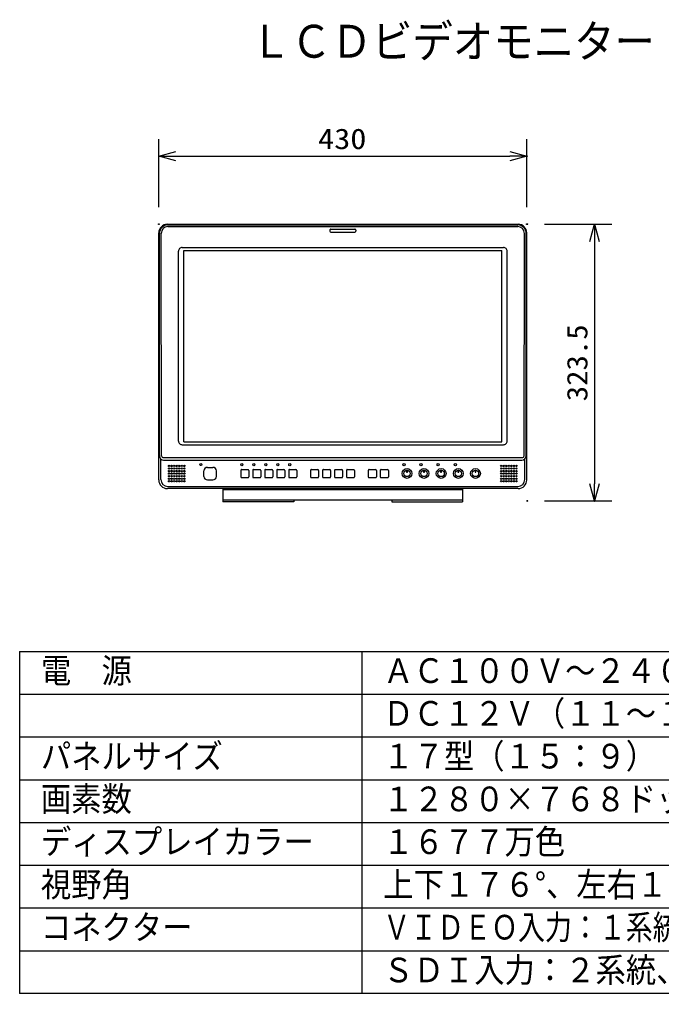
# Model space of a CAD drawing. Units: millimetres, scale not verified. Extents: x -63 to 63, y -56 to 57.
# Drawn here: x -62.5 to 12.5, y -56.5 to 57.4 of the extents above; entities that cross this region are included whole.
import ezdxf
from ezdxf.enums import TextEntityAlignment as Align

# ---------------------------------------------------------------- set-up
doc = ezdxf.new("R2010")
doc.units = ezdxf.units.MM
doc.header["$LTSCALE"] = 0.190277
doc.header["$PDMODE"] = 32
doc.header["$PDSIZE"] = 0.0951
for name, color, linetype in [('0-0_MOJI1', 2, 'Continuous'), ('0-2_GAIKEI', 1, 'Continuous'), ('0-3_WAKU', 1, 'Continuous'), ('0-4_SUNPO', 3, 'Continuous'), ('0-5_Defpoints', 7, 'Continuous')]:
    doc.layers.add(name, color=color, linetype=linetype)
doc.styles.add('ＭＳ ゴシック', font='')
doc.styles.get('ＭＳ ゴシック').set_extended_font_data('MS Gothic')

# ---------------------------------------------------------------- blocks, each defined once
blk = doc.blocks.new('_OPEN30')
at = {"layer": '0-5_Defpoints'}
blk.add_line((0, 0), (-1, 0), dxfattribs=at)
blk.add_lwpolyline([(-1, 0.26795), (0, 0), (-1, -0.26795)], dxfattribs=at)

msp = doc.modelspace()

# ---------------------------------------------------------------- linework, layer by layer
at = {"layer": '0-2_GAIKEI', "color": 7}
for p, q in [((-45.2261, 33.4507), (-4.2256, 33.4507)), ((-46.2258, 3.5499), (-46.2258, 32.4504)), ((-3.2259, 3.5499), (-3.2259, 32.4504)), ((-4.2256, 2.5507), (-45.2261, 2.5507)), ((-38.7255, 2.5507), (-38.7255, 0.9871)), ((-10.7262, 2.5507), (-10.7262, 0.9871)), ((-10.7262, 1.1903), (-38.7255, 1.1903)), ((-19.0118, 1.1903), (-19.0118, 0.9871)), ((-19.0118, 0.9871), (-10.7262, 0.9871))]:
    msp.add_line(p, q, dxfattribs=at)
at = {"layer": '0-2_GAIKEI'}
for p, q in [((-45.1566, 33.3808), (-4.2951, 33.3808)), ((-45.1566, 33.1763), (-4.2951, 33.1763)), ((-46.1573, 6.3635), (-46.1573, 32.3819)), ((-45.9071, 6.3635), (-45.9559, 32.3807)), ((-26.2404, 32.7656), (-26.2404, 32.635)), ((-26.1402, 32.8648), (-23.31, 32.8648)), ((-26.1402, 32.5353), (-23.31, 32.5353)), ((-23.2109, 32.7656), (-23.2109, 32.635)), ((-3.5446, 6.3635), (-3.4958, 32.3807)), ((-3.2944, 6.3635), (-3.2944, 32.3819)), ((-43.9238, 8.1076), (-43.9238, 30.2941)), ((-43.4864, 30.723), (-5.9653, 30.723)), ((-43.306, 8.0109), (-43.306, 30.3909)), ((-43.306, 30.3909), (-6.1457, 30.3909)), ((-6.1457, 8.0109), (-6.1457, 30.3909)), ((-5.528, 8.1076), (-5.528, 30.2941)), ((-43.306, 8.0109), (-6.1457, 8.0109)), ((-43.4864, 7.6787), (-5.9653, 7.6787)), ((-45.9808, 3.5952), (-45.9808, 5.943)), ((-45.6587, 6.1622), (-3.793, 6.1622)), ((-45.6587, 5.8625), (-3.793, 5.8625)), ((-3.4709, 3.5952), (-3.4709, 5.943)), ((-40.9502, 3.9748), (-40.9502, 4.6257)), ((-40.5505, 5.0254), (-39.9004, 5.0254)), ((-39.5004, 3.9748), (-39.5004, 4.6257)), ((-36.6505, 4.6754), (-36.6505, 3.9251)), ((-36.5507, 4.7755), (-35.8006, 4.7755)), ((-35.7009, 4.6754), (-35.7009, 3.9251)), ((-35.2507, 4.6754), (-35.2507, 3.9251)), ((-35.1509, 4.7755), (-34.4008, 4.7755)), ((-34.3011, 4.6754), (-34.3011, 3.9251)), ((-33.851, 4.6754), (-33.851, 3.9251)), ((-33.7512, 4.7755), (-33.0011, 4.7755)), ((-32.9014, 4.6754), (-32.9014, 3.9251)), ((-32.4502, 4.6754), (-32.4502, 3.9251)), ((-32.3504, 4.7755), (-31.6003, 4.7755)), ((-31.5006, 4.6754), (-31.5006, 3.9251)), ((-31.0509, 4.6754), (-31.0509, 3.9251)), ((-30.9511, 4.7755), (-30.2011, 4.7755)), ((-30.1014, 4.6754), (-30.1014, 3.9251)), ((-28.5006, 4.6754), (-28.5006, 3.9251)), ((-28.4008, 4.7755), (-27.6507, 4.7755)), ((-27.551, 4.6754), (-27.551, 3.9251)), ((-27.0998, 4.6754), (-27.0998, 3.9251)), ((-27, 4.7755), (-26.2499, 4.7755)), ((-26.1502, 4.6754), (-26.1502, 3.9251)), ((-25.7001, 4.6754), (-25.7001, 3.9251)), ((-25.6003, 4.7755), (-24.8502, 4.7755)), ((-24.7505, 4.6754), (-24.7505, 3.9251)), ((-24.3006, 4.6754), (-24.3006, 3.9251)), ((-24.2008, 4.7755), (-23.4507, 4.7755)), ((-23.351, 4.6754), (-23.351, 3.9251)), ((-21.7506, 4.6754), (-21.7506, 3.9251)), ((-21.6508, 4.7755), (-20.9007, 4.7755)), ((-20.801, 4.6754), (-20.801, 3.9251)), ((-20.3506, 4.6754), (-20.3506, 3.9251)), ((-20.2508, 4.7755), (-19.5007, 4.7755)), ((-19.4011, 4.6754), (-19.4011, 3.9251)), ((-17.2753, 4.6801), (-17.2753, 4.4506)), ((-17.2753, 4.6801), (-17.1753, 4.6801)), ((-17.1753, 4.4506), (-17.1753, 4.6801)), ((-15.296, 4.6801), (-15.1959, 4.6801)), ((-13.2944, 4.6801), (-13.2944, 4.4506)), ((-13.2944, 4.6801), (-13.1943, 4.6801)), ((-13.1943, 4.4506), (-13.1943, 4.6801)), ((-11.2792, 4.6801), (-11.1791, 4.6801)), ((-9.2801, 4.6801), (-9.2801, 4.4506)), ((-9.2801, 4.6801), (-9.18, 4.6801)), ((-9.18, 4.4506), (-9.18, 4.6801)), ((-40.5505, 3.5756), (-39.9004, 3.5756)), ((-36.5507, 3.825), (-35.8006, 3.825)), ((-35.1509, 3.825), (-34.4008, 3.825)), ((-33.7512, 3.825), (-33.0011, 3.825)), ((-32.3504, 3.825), (-31.6003, 3.825)), ((-30.9511, 3.825), (-30.2011, 3.825)), ((-28.4008, 3.825), (-27.6507, 3.825)), ((-27, 3.825), (-26.2499, 3.825)), ((-25.6003, 3.825), (-24.8502, 3.825)), ((-24.2008, 3.825), (-23.4507, 3.825)), ((-21.6508, 3.825), (-20.9007, 3.825)), ((-20.2508, 3.825), (-19.5007, 3.825)), ((-17.2753, 4.4506), (-17.1753, 4.4506)), ((-13.2944, 4.4506), (-13.1943, 4.4506)), ((-9.2801, 4.4506), (-9.18, 4.4506)), ((-45.1815, 2.795), (-4.2702, 2.795)), ((-38.7255, 2.4293), (-10.7262, 2.4293))]:
    msp.add_line(p, q, dxfattribs=at)
for points in [[(-15.296, 4.6801), (-15.296, 4.4506), (-15.1959, 4.4506), (-15.1959, 4.6801)], [(-11.2792, 4.6801), (-11.2792, 4.4506), (-11.1791, 4.4506), (-11.1791, 4.6801)]]:
    msp.add_lwpolyline(points, dxfattribs=at)
at = {"layer": '0-2_GAIKEI', "color": 7}
msp.add_lwpolyline([(-30.4399, 1.1903), (-30.4399, 0.9871), (-38.7255, 0.9871)], dxfattribs=at)
at = {"layer": '0-2_GAIKEI'}
for centre, radius in [((-45.0241, 5.1905), 0.0743), ((-45.0241, 4.8923), 0.0743), ((-45.0241, 4.5941), 0.0743), ((-44.7256, 5.1905), 0.0743), ((-44.7256, 4.8923), 0.0743), ((-44.7256, 4.5941), 0.0743), ((-44.427, 5.1905), 0.0743), ((-44.427, 4.8923), 0.0743), ((-44.427, 4.5941), 0.0743), ((-44.1285, 5.1905), 0.0743), ((-44.1285, 4.8923), 0.0743), ((-44.1285, 4.5941), 0.0743), ((-43.8299, 5.1905), 0.0743), ((-43.8299, 4.8923), 0.0743), ((-43.8299, 4.5941), 0.0743), ((-43.5314, 5.1905), 0.0743), ((-43.5314, 4.8923), 0.0743), ((-43.5314, 4.5941), 0.0743), ((-43.2329, 5.1905), 0.0743), ((-43.2329, 4.8923), 0.0743), ((-43.2329, 4.5941), 0.0743), ((-41.3242, 5.3505), 0.1242), ((-36.5251, 5.3482), 0.1249), ((-35.1252, 5.3482), 0.1249), ((-33.7256, 5.3482), 0.1249), ((-32.3248, 5.3482), 0.1249), ((-30.9255, 5.3482), 0.1249), ((-17.22, 4.3102), 0.5702), ((-17.5746, 5.3482), 0.1249), ((-17.22, 4.3102), 0.3719), ((-15.2407, 4.3102), 0.5702), ((-15.5953, 5.3482), 0.1249), ((-15.2407, 4.3102), 0.3719), ((-13.2391, 4.3102), 0.5702), ((-13.5937, 5.3482), 0.1249), ((-13.2391, 4.3102), 0.3719), ((-11.2239, 4.3102), 0.5702), ((-11.5785, 5.3482), 0.1249), ((-11.2239, 4.3102), 0.3719), ((-9.2247, 4.3102), 0.5702), ((-9.2247, 4.3102), 0.3719), ((-6.2188, 5.1905), 0.0743), ((-6.2188, 4.8923), 0.0743), ((-6.2188, 4.5941), 0.0743), ((-5.9203, 5.1905), 0.0743), ((-5.9203, 4.8923), 0.0743), ((-5.9203, 4.5941), 0.0743), ((-5.6218, 5.1905), 0.0743), ((-5.6218, 4.8923), 0.0743), ((-5.6218, 4.5941), 0.0743), ((-5.3232, 5.1905), 0.0743), ((-5.3232, 4.8923), 0.0743), ((-5.3232, 4.5941), 0.0743), ((-5.0247, 5.1905), 0.0743), ((-5.0247, 4.8923), 0.0743), ((-5.0247, 4.5941), 0.0743), ((-4.7262, 5.1905), 0.0743), ((-4.7262, 4.8923), 0.0743), ((-4.7262, 4.5941), 0.0743), ((-4.4276, 5.1905), 0.0743), ((-4.4276, 4.8923), 0.0743), ((-4.4276, 4.5941), 0.0743), ((-45.0241, 4.2959), 0.0743), ((-45.0241, 3.9977), 0.0743), ((-45.0241, 3.6995), 0.0743), ((-45.0241, 3.4013), 0.0743), ((-44.7256, 4.2959), 0.0743), ((-44.7256, 3.9977), 0.0743), ((-44.7256, 3.6995), 0.0743), ((-44.7256, 3.4013), 0.0743), ((-44.427, 4.2959), 0.0743), ((-44.427, 3.9977), 0.0743), ((-44.427, 3.6995), 0.0743), ((-44.427, 3.4013), 0.0743), ((-44.1285, 4.2959), 0.0743), ((-44.1285, 3.9977), 0.0743), ((-44.1285, 3.6995), 0.0743), ((-44.1285, 3.4013), 0.0743), ((-43.8299, 4.2959), 0.0743), ((-43.8299, 3.9977), 0.0743), ((-43.8299, 3.6995), 0.0743), ((-43.8299, 3.4013), 0.0743), ((-43.5314, 4.2959), 0.0743), ((-43.5314, 3.9977), 0.0743), ((-43.5314, 3.6995), 0.0743), ((-43.5314, 3.4013), 0.0743), ((-43.2329, 4.2959), 0.0743), ((-43.2329, 3.9977), 0.0743), ((-43.2329, 3.6995), 0.0743), ((-43.2329, 3.4013), 0.0743), ((-6.2188, 4.2959), 0.0743), ((-6.2188, 3.9977), 0.0743), ((-6.2188, 3.6995), 0.0743), ((-6.2188, 3.4013), 0.0743), ((-5.9203, 4.2959), 0.0743), ((-5.9203, 3.9977), 0.0743), ((-5.9203, 3.6995), 0.0743), ((-5.9203, 3.4013), 0.0743), ((-5.6218, 4.2959), 0.0743), ((-5.6218, 3.9977), 0.0743), ((-5.6218, 3.6995), 0.0743), ((-5.6218, 3.4013), 0.0743), ((-5.3232, 4.2959), 0.0743), ((-5.3232, 3.9977), 0.0743), ((-5.3232, 3.6995), 0.0743), ((-5.3232, 3.4013), 0.0743), ((-5.0247, 4.2959), 0.0743), ((-5.0247, 3.9977), 0.0743), ((-5.0247, 3.6995), 0.0743), ((-5.0247, 3.4013), 0.0743), ((-4.7262, 4.2959), 0.0743), ((-4.7262, 3.9977), 0.0743), ((-4.7262, 3.6995), 0.0743), ((-4.7262, 3.4013), 0.0743), ((-4.4276, 4.2959), 0.0743), ((-4.4276, 3.9977), 0.0743), ((-4.4276, 3.6995), 0.0743), ((-4.4276, 3.4013), 0.0743)]:
    msp.add_circle(centre, radius, dxfattribs=at)
at = {"layer": '0-2_GAIKEI', "color": 7}
for centre, radius, start, end in [((-45.2107, 32.4355), 1.0152, 90.86901, 179.16303), ((-4.241, 32.4355), 1.0152, 0.83697, 89.13099), ((-45.216, 3.5605), 1.0099, 180.6055, 269.42655), ((-4.2357, 3.5605), 1.0099, 270.57345, 359.3945)]:
    msp.add_arc(centre, radius, start, end, dxfattribs=at)
at = {"layer": '0-2_GAIKEI'}
for centre, radius, start, end in [((-45.1388, 32.3633), 1.0176, 91.00368, 179.02035), ((-45.1485, 32.3688), 0.8075, 90.5773, 179.1542), ((-4.3129, 32.3633), 1.0176, 0.97965, 88.99632), ((-4.3032, 32.3688), 0.8075, 0.8458, 89.4227), ((-26.1407, 32.7652), 0.0997, 89.6761, 179.76179), ((-26.1404, 32.6354), 0.1, 180.20063, 270.1199), ((-23.3106, 32.7652), 0.0997, 0.23821, 90.3239), ((-23.311, 32.6354), 0.1, 269.8801, 359.79937), ((-43.4936, 30.2929), 0.4302, 89.03731, 179.83475), ((-5.9581, 30.2929), 0.4302, 0.16525, 90.96269), ((-43.4936, 8.1088), 0.4302, 180.16525, 270.96269), ((-5.9581, 8.1088), 0.4302, 269.03731, 359.83475), ((-45.6524, 6.3674), 0.5049, 180.44322, 269.28437), ((-45.6801, 6.3897), 0.2285, 186.58946, 275.37107), ((-3.7716, 6.3897), 0.2285, 264.62893, 353.41054), ((-3.7993, 6.3674), 0.5049, 270.71563, 359.55678), ((-40.5501, 4.6254), 0.4, 90.05512, 179.96492), ((-39.9007, 4.6252), 0.4003, 0.06928, 89.95075), ((-36.5507, 4.6757), 0.0998, 90.01709, 180.14318), ((-35.8008, 4.6756), 0.0999, 359.89127, 89.86816), ((-35.1508, 4.6757), 0.0998, 90.01709, 180.14318), ((-34.401, 4.6756), 0.0999, 359.89127, 89.86816), ((-33.7512, 4.6757), 0.0998, 90.01709, 180.14318), ((-33.0013, 4.6756), 0.0999, 359.89127, 89.86816), ((-32.3504, 4.6757), 0.0998, 90.01709, 180.14318), ((-31.6005, 4.6756), 0.0999, 359.89127, 89.86816), ((-30.9511, 4.6757), 0.0998, 90.01709, 180.14318), ((-30.2013, 4.6756), 0.0999, 359.89127, 89.86816), ((-28.4007, 4.6757), 0.0998, 90.01709, 180.14318), ((-27.6509, 4.6756), 0.0999, 359.89127, 89.86816), ((-26.9999, 4.6757), 0.0998, 90.01709, 180.14318), ((-26.2501, 4.6756), 0.0999, 359.89127, 89.86816), ((-25.6003, 4.6757), 0.0998, 90.01709, 180.14318), ((-24.8504, 4.6756), 0.0999, 359.89127, 89.86816), ((-24.2007, 4.6757), 0.0998, 90.01709, 180.14318), ((-23.4509, 4.6756), 0.0999, 359.89127, 89.86816), ((-21.6508, 4.6757), 0.0998, 90.01709, 180.14318), ((-20.9009, 4.6756), 0.0999, 359.89127, 89.86816), ((-20.2508, 4.6757), 0.0998, 90.01709, 180.14318), ((-19.501, 4.6756), 0.0999, 359.89127, 89.86816), ((-45.1697, 3.6061), 0.8112, 180.77437, 269.16554), ((-40.5506, 3.9751), 0.3996, 180.04689, 270.01326), ((-39.9002, 3.9754), 0.3998, 269.98092, 359.91886), ((-36.5503, 3.9252), 0.1002, 180.06157, 269.77817), ((-35.8012, 3.9252), 0.1003, 270.3369, 359.90367), ((-35.1505, 3.9252), 0.1002, 180.06157, 269.77817), ((-34.4014, 3.9252), 0.1003, 270.3369, 359.90367), ((-33.7508, 3.9252), 0.1002, 180.06157, 269.77817), ((-33.0017, 3.9252), 0.1003, 270.3369, 359.90367), ((-32.35, 3.9252), 0.1002, 180.06157, 269.77817), ((-31.6009, 3.9252), 0.1003, 270.3369, 359.90367), ((-30.9508, 3.9252), 0.1002, 180.06157, 269.77817), ((-30.2016, 3.9252), 0.1003, 270.3369, 359.90367), ((-28.4004, 3.9252), 0.1002, 180.06157, 269.77817), ((-27.6513, 3.9252), 0.1003, 270.3369, 359.90367), ((-26.9996, 3.9252), 0.1002, 180.06157, 269.77817), ((-26.2505, 3.9252), 0.1003, 270.3369, 359.90367), ((-25.5999, 3.9252), 0.1002, 180.06157, 269.77817), ((-24.8508, 3.9252), 0.1003, 270.3369, 359.90367), ((-24.2004, 3.9252), 0.1002, 180.06157, 269.77817), ((-23.4513, 3.9252), 0.1003, 270.3369, 359.90367), ((-21.6504, 3.9252), 0.1002, 180.06157, 269.77817), ((-20.9013, 3.9252), 0.1003, 270.3369, 359.90367), ((-20.2504, 3.9252), 0.1002, 180.06157, 269.77817), ((-19.5013, 3.9252), 0.1003, 270.3369, 359.90367), ((-4.282, 3.6061), 0.8112, 270.83446, 359.22563)]:
    msp.add_arc(centre, radius, start, end, dxfattribs=at)
at = {"layer": '0-3_WAKU', "color": 4}
for p, q in [((-62.5033, -16.4943), (62.4966, -16.4943)), ((-62.5033, -16.4943), (-62.5033, -56.4943)), ((-22.5033, -16.4943), (-22.5033, -56.4943)), ((62.4966, -56.4943), (-62.5033, -56.4943))]:
    msp.add_line(p, q, dxfattribs=at)
at = {"layer": '0-3_WAKU'}
for p, q in [((-62.5033, -21.4943), (62.4966, -21.4943)), ((-62.5033, -26.4943), (62.4966, -26.4943)), ((-62.5033, -31.4943), (62.4966, -31.4943)), ((-62.5033, -36.4943), (62.4966, -36.4943)), ((-62.5033, -41.4943), (62.4966, -41.4943)), ((-62.5033, -46.4943), (62.4966, -46.4943)), ((-62.5033, -51.4943), (62.4966, -51.4943))]:
    msp.add_line(p, q, dxfattribs=at)
at = {"layer": '0-4_SUNPO'}
for p, q in [((-46.2258, 35.4559), (-46.2258, 43.4077)), ((-3.2259, 35.4559), (-3.2259, 43.4077)), ((-44.2258, 41.4077), (-5.2259, 41.4077)), ((-1.1667, 33.4507), (6.6889, 33.4507)), ((4.6889, 31.4507), (4.6889, 3.1007)), ((-1.1667, 1.1007), (6.6889, 1.1007))]:
    msp.add_line(p, q, dxfattribs=at)
at = {"layer": '0-5_Defpoints'}
for p in [(-3.2259, 41.4077), (-46.2258, 33.4559), (-3.2259, 33.4559), (-3.1667, 33.4507), (-3.1667, 1.1007), (4.6889, 1.1007)]:
    msp.add_point(p, dxfattribs=at)

# ---------------------------------------------------------------- block references
at = {"layer": '0-4_SUNPO', "xscale": 2, "yscale": 2}
for p, rotation in [((-46.2258, 41.4077), 180), ((4.6889, 33.4507), 90), ((4.6889, 1.1007), 270)]:
    msp.add_blockref('_OPEN30', p, dxfattribs=dict(at, rotation=rotation))
msp.add_blockref('_OPEN30', (-3.2259, 41.4077), dxfattribs=at)

# ---------------------------------------------------------------- texts
at = {"layer": '0-0_MOJI1', "style": 'ＭＳ ゴシック'}
for s, height, width, p in [('ＬＣＤビデオモニター', 3.849, 0.9, (-35.5033, 51.7655)), ('電\u3000源', 2.886, 0.9, (-60.0033, -21.0494)), ('ＡＣ１００Ｖ～２４０Ｖ\u3000５０／６０Ｈｚ\u3000', 2.886, 0.9, (-20.0033, -21.0494)), ('ＤＣ１２Ｖ（１１～１７Ｖ）\u3000', 2.886, 0.9, (-20.0033, -26.0494)), ('パネルサイズ', 2.886, 0.9, (-60.0033, -31.0494)), ('１７型（１５：９）', 2.886, 0.9, (-20.0033, -31.0494)), ('画素数', 2.886, 0.9, (-60.0033, -36.0494)), ('１２８０×７６８ドット（ＷＸＧＡ）', 2.886, 0.9, (-20.0033, -36.0494)), ('ディスプレイカラー', 2.886, 0.9, (-60.0033, -41.0494)), ('１６７７万色', 2.886, 0.9, (-20.0033, -41.0494)), ('視野角', 2.886, 0.9, (-60.0033, -46.0494)), ('上下１７６°、左右１７６°', 2.886, 0.9, (-20.0033, -46.0494)), ('コネクター', 2.886, 0.9, (-60.0033, -51.0494)), ('ＶＩＤＥＯ入力：１系統、コンポーネント入力：１系統', 2.886, 0.8, (-20.0033, -51.0494)), ('ＳＤＩ入力：２系統、ＤＶＩ－Ｄ入力：１系統', 2.886, 0.9, (-20.0033, -56.0494))]:
    msp.add_text(s, height=height, dxfattribs=dict(at, width=width)).set_placement(p, align=Align.BOTTOM_LEFT)
at = {"layer": '0-4_SUNPO', "style": 'ＭＳ ゴシック', "width": 1.15}
msp.add_text('430', height=2.405, dxfattribs=at).set_placement((-27.613, 41.5172), align=Align.BOTTOM_LEFT)
at = {"layer": '0-4_SUNPO', "style": 'ＭＳ ゴシック', "width": 1.1}
msp.add_text('323.5', height=2.405, rotation=90, dxfattribs=at).set_placement((4.5793, 12.7481), align=Align.BOTTOM_LEFT)

doc.saveas('drawing.dxf')
